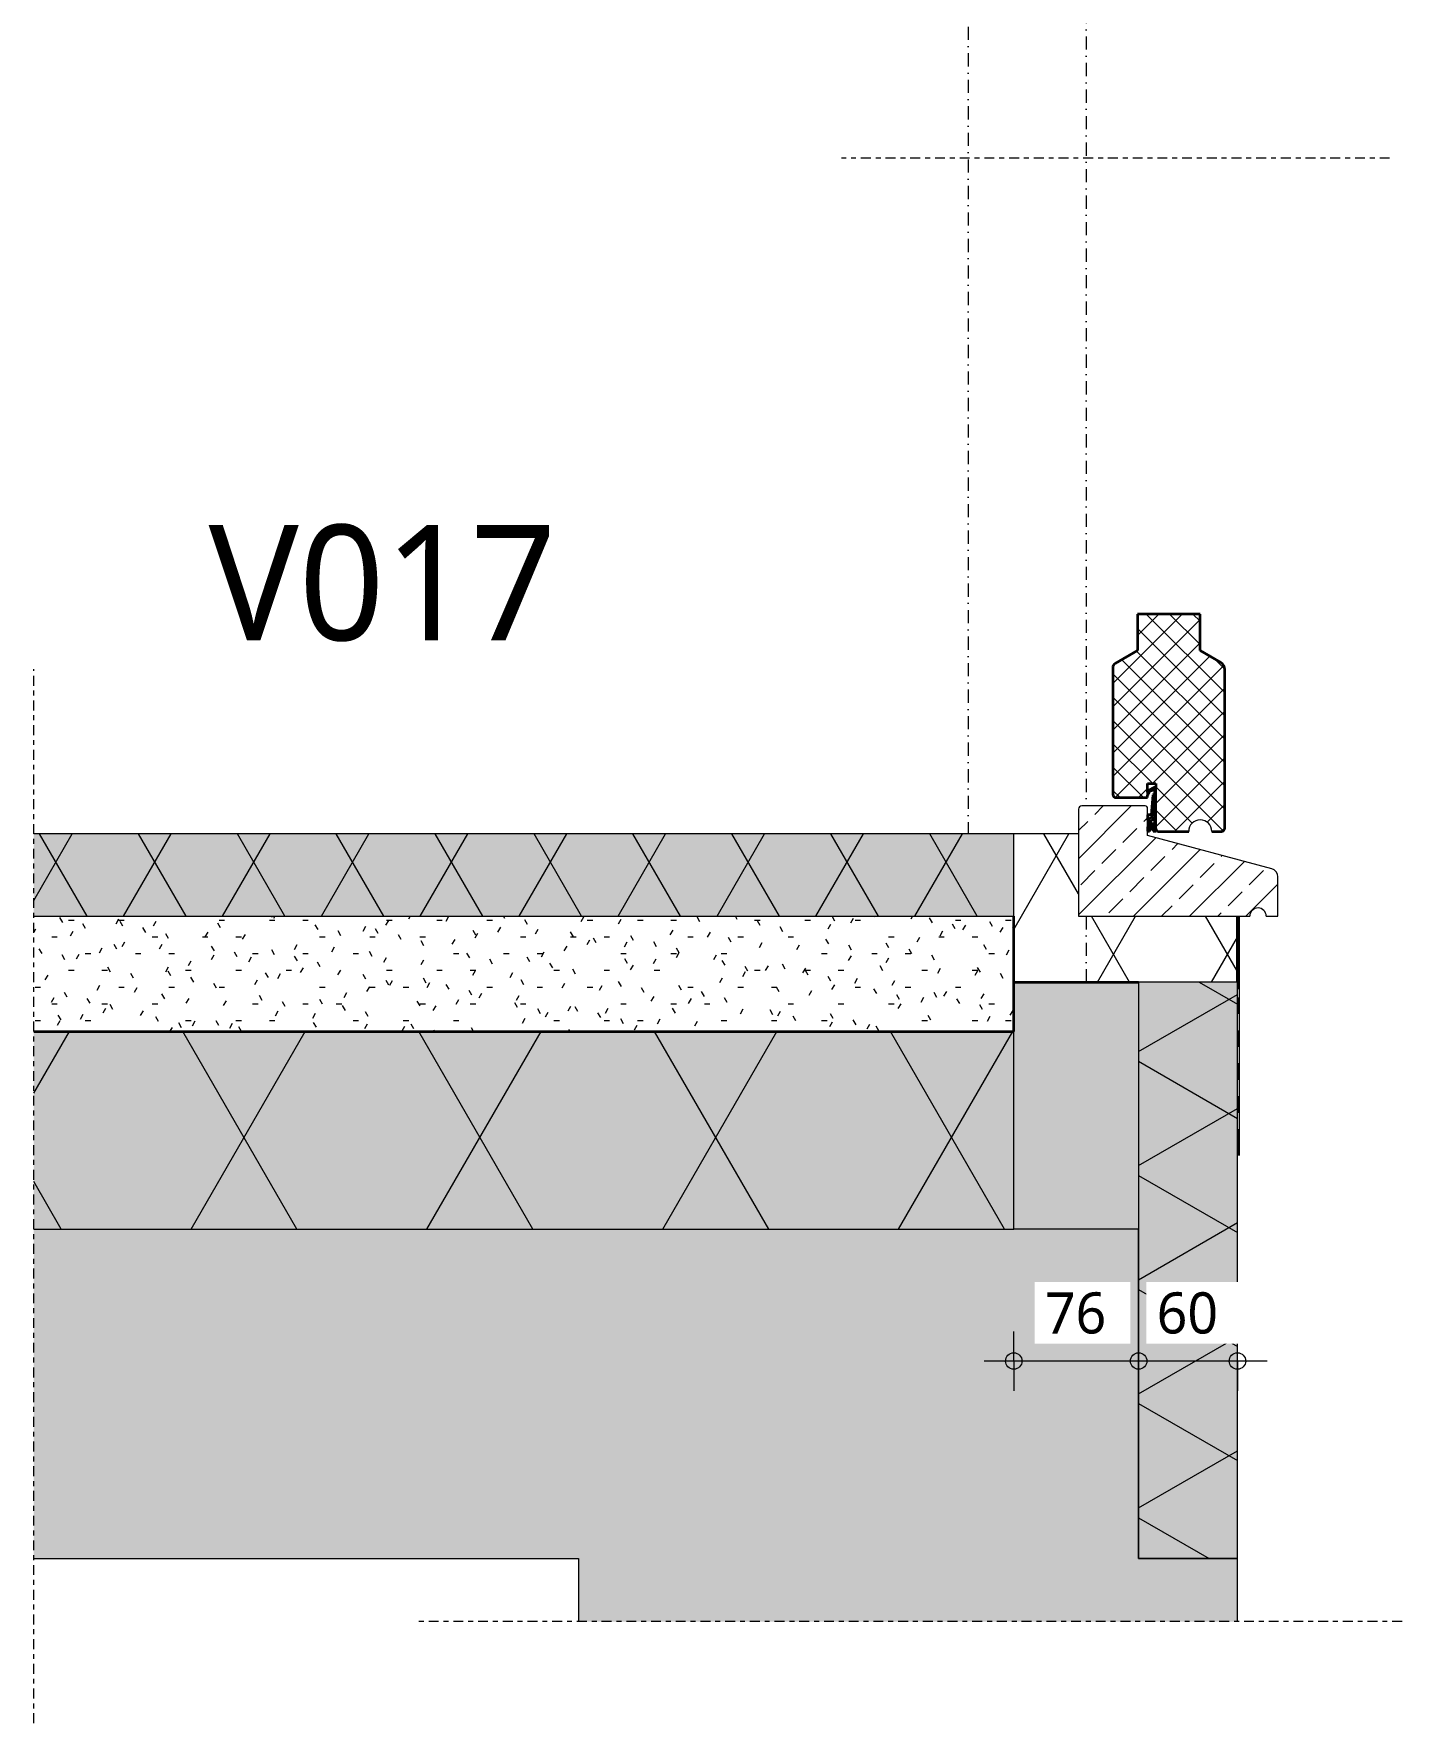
# Model space of a CAD drawing. Header units: millimetres. Extents: x 1789 to 13769, y 2055 to 27197.
# Drawn here: x 11815 to 12646, y 18613 to 19639 of the extents above; entities that cross this region are included whole.
import ezdxf

# ---------------------------------------------------------------- set-up
doc = ezdxf.new("R2010")
doc.units = ezdxf.units.MM
doc.linetypes.add('MV_center', pattern=[15, 6, -3, 3, -3])
doc.linetypes.add('MV_stramien', pattern=[16, 8, -4, 0, -4])
for name, color, linetype, lineweight in [('A-ANNO-DIMS', 211, 'Continuous', 13), ('A-ANNO-DIMS-10', 211, 'Continuous', 13), ('A-DETL', 90, 'Continuous', 13), ('A-DETL-GENF', 92, 'Continuous', 18), ('G-ANNO-TEXT', 231, 'Continuous', 13)]:
    doc.layers.add(name, color=color, linetype=linetype, lineweight=lineweight)
doc.styles.add('Segoe UI_2', font='segoeui.ttf', dxfattribs={"height": 25})
doc.styles.add('Segoe UI_3', font='segoeui.ttf', dxfattribs={"height": 70})
doc.dimstyles.new('2_5_mm_1', dxfattribs={"dimscale": 304.8, "dimtxt": 26.184099, "dimasz": 0.032808, "dimexe": 0.059055, "dimexo": 0.0625, "dimgap": 0.029528, "dimtad": 1, "dimdec": 0, "dimzin": 0, "dimdsep": 46, "dimtxsty": 'Segoe UI_2', "dimblk1": 'DOTBLANK', "dimblk2": 'DOTBLANK', "dimsah": 1, "dimcen": 0.09, "dimdle": 0.059055, "dimazin": 0, "dimtfac": 1, "dimtdec": 4, "dimtix": 1, "dimtmove": 0, "dimatfit": 3, "dimfxl": 0.059055, "dimfxlon": 1, "dimtvp": 1, "dimtfill": 1, "dimtolj": 1, "dimtzin": 0, "dimarcsym": 2})

# ---------------------------------------------------------------- blocks, each defined once
blk = doc.blocks.new('NLRS_00_DI_maskeer - Type 1-4234644-Details Restauratie 1-10')
at = {"layer": 'A-DETL-GENF', "linetype": 'MV_center'}
blk.add_line((232.8, 0), (-100, 0), dxfattribs=at)
blk = doc.blocks.new('42 isolatie - Type 1-3775029-Details Restauratie 1-10')
at = {"layer": 'A-DETL-GENF'}
blk.add_hatch(color=256, dxfattribs=at).paths.add_polyline_path([(0.3, -0.8), (0.3, -60.8), (350.3, -60.8), (350.3, -0.8), (200.3, -0.8)])
at = {"layer": 'A-DETL-GENF', "lineweight": 13}
h = blk.add_hatch(dxfattribs=at)
h.set_pattern_fill('FP_55', color=256, style=0, pattern_type=2)
h.set_pattern_definition([(300, (0, -60.8), (-51.962, -30), []), (240, (0, -60.8), (-51.962, 30), [])])
h.paths.add_polyline_path([(0.3, -0.8), (0.3, -60.8), (350.3, -60.8), (350.3, -0.8), (200.3, -0.8)])
at = {"layer": 'A-DETL-GENF'}
for p, q in [((200.3, -0.8), (0.3, -0.8)), ((0.3, -0.8), (0.3, -60.8)), ((350.3, -0.8), (200.3, -0.8)), ((350.3, -0.8), (200.3, -0.8)), ((350.3, -60.8), (350.3, -0.8)), ((350.3, -60.8), (350.3, -0.8)), ((0.3, -60.8), (350.3, -60.8)), ((0.3, -60.8), (350.3, -60.8))]:
    blk.add_line(p, q, dxfattribs=at)
blk = doc.blocks.new('42 isolatie - Type 1-3775100-Details Restauratie 1-10')
at = {"layer": 'A-DETL-GENF'}
blk.add_hatch(color=256, dxfattribs=at).paths.add_polyline_path([(595.3, -0.8), (0.3, -0.8), (0.3, -120.8), (595.3, -120.8)])
at = {"layer": 'A-DETL-GENF', "lineweight": 13}
h = blk.add_hatch(dxfattribs=at)
h.set_pattern_fill('FP_41', color=256, style=0, pattern_type=2)
h.set_pattern_definition([(300, (12.83, -244.8), (-107.387, -62), []), (240, (12.83, -244.8), (-107.387, 62), [])])
h.paths.add_polyline_path([(595.3, -0.8), (0.3, -0.8), (0.3, -120.8), (595.3, -120.8)])
at = {"layer": 'A-DETL-GENF'}
for p, q in [((595.3, -0.8), (0.3, -0.8)), ((0.3, -0.8), (0.3, -120.8)), ((595.3, -0.8), (0.3, -0.8)), ((0.3, -0.8), (0.3, -120.8)), ((0.3, -120.8), (595.3, -120.8))]:
    blk.add_line(p, q, dxfattribs=at)
blk = doc.blocks.new('42 isolatie - Type 1-3773477-Details Restauratie 1-10')
at = {"layer": 'A-DETL-GENF'}
blk.add_hatch(color=256, dxfattribs=at).paths.add_polyline_path([(595.3, -0.8), (0.3, -0.8), (0.3, -50.8), (595.3, -50.8)])
at = {"layer": 'A-DETL-GENF', "lineweight": 13}
h = blk.add_hatch(dxfattribs=at)
h.set_pattern_fill('FP_47', color=256, style=0, pattern_type=2)
h.set_pattern_definition([(300, (0, 0), (-45.0333, -26), []), (240, (0, 0), (-45.0333, 26), [])])
h.paths.add_polyline_path([(595.3, -0.8), (0.3, -0.8), (0.3, -50.8), (595.3, -50.8)])
at = {"layer": 'A-DETL-GENF'}
for p, q in [((595.3, -0.8), (0.3, -0.8)), ((0.3, -0.8), (0.3, -50.8)), ((595.3, -0.8), (0.3, -0.8)), ((0.3, -0.8), (0.3, -50.8)), ((0.3, -50.8), (595.3, -50.8)), ((0.3, -50.8), (595.3, -50.8))]:
    blk.add_line(p, q, dxfattribs=at)
blk = doc.blocks.new('NLRS_00_DI_maskeer - Type 1-4234665-Details Restauratie 1-10')
at = {"layer": 'A-DETL-GENF', "linetype": 'MV_center'}
blk.add_line((-100, 0), (540, 0), dxfattribs=at)
blk = doc.blocks.new('NLRS_00_DI_maskeer - Type 1-4234666-Details Restauratie 1-10')
at = {"layer": 'A-DETL-GENF', "linetype": 'MV_center'}
blk.add_line((500, 0), (-100, 0), dxfattribs=at)
blk = doc.blocks.new('DIMBLOCK144-Details Restauratie 1-10')
at = {"layer": 'A-ANNO-DIMS-10'}
for p, q in [((12486.1, 18833.1), (12486.1, 18851.1)), ((12546.1, 18833.1), (12546.1, 18851.1)), ((12564.1, 18833.1), (12486.1, 18833.1)), ((12486.1, 18833.1), (12486.1, 18815.1)), ((12546.1, 18833.1), (12546.1, 18815.1))]:
    blk.add_line(p, q, dxfattribs=at)
for centre in [(12486.1, 18833.1), (12546.1, 18833.1)]:
    blk.add_circle(centre, 5, dxfattribs=at)
at = {"layer": 'A-ANNO-DIMS-10', "color": 0, "insert": (12497.1, 18874.8), "char_height": 25, "width": 45.703, "attachment_point": 1, "line_spacing_factor": 1.142579, "style": 'Segoe UI_2', "bg_fill": 3, "box_fill_scale": 1.25, "bg_fill_color": 9, "bg_fill_true_color": 13158600, "bg_fill_transparency": 0}
blk.add_mtext('60', dxfattribs=at)
blk = doc.blocks.new('_DotBlank')
at = {"color": 0, "linetype": 'ByBlock', "lineweight": -2}
blk.add_line((-0.5, 0), (-1, 0), dxfattribs=at)
blk.add_circle((0, 0), 0.5, dxfattribs=at)
blk = doc.blocks.new('DIMBLOCK145-Details Restauratie 1-10')
at = {"layer": 'A-ANNO-DIMS-10'}
for p, q in [((12410.3, 18833.1), (12410.3, 18851.1)), ((12486.1, 18833.1), (12486.1, 18851.1)), ((12486.1, 18833.1), (12392.3, 18833.1)), ((12410.3, 18833.1), (12410.3, 18815.1)), ((12486.1, 18833.1), (12486.1, 18815.1))]:
    blk.add_line(p, q, dxfattribs=at)
for centre in [(12410.3, 18833.1), (12486.1, 18833.1)]:
    blk.add_circle(centre, 5, dxfattribs=at)
at = {"layer": 'A-ANNO-DIMS-10', "color": 0, "insert": (12429.2, 18874.8), "char_height": 25, "width": 45.703, "attachment_point": 1, "line_spacing_factor": 1.142579, "style": 'Segoe UI_2', "bg_fill": 3, "box_fill_scale": 1.25, "bg_fill_color": 9, "bg_fill_true_color": 13158600, "bg_fill_transparency": 0}
blk.add_mtext('76', dxfattribs=at)

msp = doc.modelspace()

# ---------------------------------------------------------------- hatches: boundary and pattern name
at = {"layer": 'A-DETL-GENF', "lineweight": 13}
h = msp.add_hatch(dxfattribs=at)
h.set_pattern_fill('FP_21', color=250, style=0, pattern_type=2)
h.set_pattern_definition([(45, (0, 0), (-7.071068, 7.071068), []), (135, (0, 0), (-7.071068, -7.071068), [])])
h.paths.add_polyline_path([(12530.5, 19154.7), (12537, 19154.8), (12537.4, 19155), (12537.9, 19155.3), (12538.2, 19155.7), (12538.4, 19156.2), (12538.4, 19156.7), (12538.4, 19253), (12538.3, 19254.3), (12537.8, 19255.5), (12537, 19256.5), (12536, 19257.3), (12523.4, 19264.5), (12523.4, 19286.7), (12485.4, 19286.7), (12485.4, 19264.5), (12471.3, 19256.2), (12470.8, 19255.6), (12470.5, 19254.8), (12470.4, 19254.1), (12470.5, 19176.7), (12470.7, 19176.2), (12471, 19175.8), (12471.4, 19175.5), (12471.9, 19175.3), (12472.4, 19175.2), (12491.6, 19175.2), (12491.6, 19183.7), (12496.6, 19183.7), (12496.6, 19155.9), (12497, 19155.2), (12497.3, 19154.9), (12498.1, 19154.7), (12516.5, 19154.7), (12516.7, 19156.6), (12517.4, 19158.2), (12518.5, 19159.7), (12520, 19160.8), (12521.7, 19161.5), (12523.5, 19161.7), (12525.3, 19161.5), (12527, 19160.8), (12528.4, 19159.7), (12529.5, 19158.2), (12530.2, 19156.6)])
at = {"layer": 'A-DETL-GENF'}
h = msp.add_hatch(color=7, dxfattribs=at)
h.paths.add_polyline_path([(12496.6, 19154.8), (12496.6, 19181.3), (12495.6, 19181.3), (12492.1, 19179.6), (12491.6, 19178.5), (12491.6, 19176.8), (12492.3, 19177.5), (12492.7, 19179.1), (12495.7, 19180.2), (12495.7, 19177.3), (12494.7, 19177), (12493.8, 19164.8), (12491.6, 19164.8), (12491.6, 19162.1), (12492, 19158.9), (12492.6, 19157.5), (12491.6, 19157.5), (12491.6, 19154.9), (12492.8, 19154.9), (12494, 19157.3), (12494.4, 19156.5), (12495, 19154.8)])
h.paths.add_polyline_path([(12492.4, 19155.2), (12492.4, 19156.1), (12493, 19156.6), (12493.4, 19157.4), (12492.6, 19159.2), (12492.2, 19162.2), (12492.3, 19163.1), (12493.2, 19162.2), (12492.7, 19159.4), (12492.9, 19159), (12493.2, 19158.7), (12493.7, 19158.6), (12495.7, 19158.6), (12495.7, 19155.6), (12495, 19156.6), (12494.6, 19157.8), (12493.7, 19157.8)])
h.paths.add_polyline_path([(12495.7, 19159.4), (12493.4, 19159.4), (12494, 19161.9), (12495.7, 19161.9)])
h.paths.add_polyline_path([(12495.7, 19162.7), (12494.2, 19162.7), (12495.3, 19175.7), (12495.5, 19176.5), (12495.7, 19175.7), (12495.7, 19167.2)])
at = {"layer": 'A-DETL-GENF', "lineweight": 13}
h = msp.add_hatch(dxfattribs=at)
h.set_pattern_fill('FP_56', color=253, style=0, pattern_type=2)
h.set_pattern_definition([(45, (0, 0), (-17.062487, 17.062487), []), (45, (17.062, 0), (-17.062487, 17.062487), [12.065, -6.032])])
h.paths.add_polyline_path([(12449.6, 19103.2), (12553.6, 19103.2), (12553.7, 19104.5), (12554.2, 19105.7), (12555, 19106.7), (12556.1, 19107.5), (12557.3, 19108), (12558.6, 19108.2), (12559.9, 19108), (12561.1, 19107.5), (12562.1, 19106.7), (12562.9, 19105.7), (12563.4, 19104.5), (12563.6, 19103.2), (12570.6, 19103.2), (12570.6, 19127.2), (12570.5, 19128.2), (12570.2, 19129.3), (12569.6, 19130.2), (12568.9, 19131), (12567.9, 19131.6), (12566.9, 19132), (12491.6, 19152.2), (12491.5, 19169.1), (12491.1, 19169.7), (12490.8, 19170), (12490.1, 19170.2), (12451, 19170.1), (12450.6, 19169.9), (12450.2, 19169.6), (12449.8, 19169.2), (12449.6, 19168.7), (12449.6, 19168.2), (12449.6, 19112.9)])
h = msp.add_hatch(dxfattribs=at)
h.set_pattern_fill('FP_8', color=251, style=0, pattern_type=2)
h.set_pattern_definition([(60, (0, 0), (-51.96152, 30), []), (120, (0, 0), (-51.96152, -30), [])])
h.paths.add_polyline_path([(12511.3, 19063.2), (12546.1, 19063.2), (12546.1, 19103.2), (12449.6, 19103.2), (12449.6, 19153.2), (12410.3, 19153.2), (12410.3, 19063.2), (12486.1, 19063.2)])
h = msp.add_hatch(dxfattribs=at)
h.set_pattern_fill('FP_7', color=253, style=0, pattern_type=2)
h.set_pattern_definition([(0, (0, 0), (40.64, 10.16), [3.353, -27.127, 3.353, -27.127, -162.56]), (0, (0, 0), (40.64, 10.16), [-60.96, 3.353, -57.607, 3.353, -27.127, -71.12]), (0, (0, 0), (40.64, 10.16), [-152.4, 3.353, -16.967, 3.353, -47.447]), (120, (15.24, 5.08), (-29.118818, 30.1152724), [3.353, -27.127, 3.353, -27.127, -162.56]), (120, (15.24, 5.08), (-29.118818, 30.1152724), [-60.96, 3.353, -57.607, 3.353, -27.127, -71.12]), (120, (15.24, 5.08), (-29.118818, 30.1152724), [-152.4, 3.353, -16.967, 3.353, -47.447]), (240, (20.32, 25.4), (-11.521182, -40.2752724), [3.353, -27.127, 3.353, -27.127, -162.56]), (240, (20.32, 25.4), (-11.521182, -40.2752724), [-60.96, 3.353, -57.607, 3.353, -27.127, -71.12]), (240, (20.32, 25.4), (-11.521182, -40.2752724), [-152.4, 3.353, -16.967, 3.353, -47.447])])
h.paths.add_polyline_path([(12410.3, 19033.2), (12410.3, 19103.2), (11815.3, 19103.2), (11815.3, 19033.2)])
at = {"layer": 'A-DETL-GENF'}
for points in [[(12410.3, 18913.2), (12486.1, 18913.2), (12486.1, 19063.2), (12410.3, 19063.2), (12410.3, 19033.2)], [(12256, 18674.9), (12546.1, 18674.9), (12546.1, 18713.2), (12486.1, 18713.2), (12486.1, 18913.2), (11815.3, 18913.2), (11815.3, 18713.2), (12146.1, 18713.2), (12146.1, 18674.9)]]:
    msp.add_hatch(color=9, dxfattribs=at).paths.add_polyline_path(points)

# ---------------------------------------------------------------- linework, layer by layer
at = {"layer": 'A-DETL', "linetype": 'MV_stramien', "lineweight": 18}
for p, q in [((12454.2, 20136.5), (12454.2, 19170.2)), ((12382.7, 19997.5), (12382.7, 19153.2)), ((12454.2, 19103.2), (12454.2, 19063.2))]:
    msp.add_line(p, q, dxfattribs=at)
at = {"layer": 'A-DETL', "lineweight": 35}
for p, q in [((12523.4, 19286.7), (12485.4, 19286.7)), ((12485.4, 19286.7), (12485.4, 19264.5)), ((12523.4, 19264.5), (12523.4, 19286.7)), ((12485.4, 19264.5), (12471.9, 19256.7)), ((12536, 19257.3), (12523.4, 19264.5)), ((12470.4, 19254.1), (12470.4, 19177.2)), ((12538.4, 19156.7), (12538.4, 19253)), ((12491.6, 19178.5), (12491.6, 19183.7)), ((12491.6, 19183.7), (12496.6, 19183.7)), ((12496.6, 19183.7), (12496.6, 19181.3)), ((12472.4, 19175.2), (12491.6, 19175.2)), ((12492.1, 19179.6), (12491.6, 19178.5)), ((12491.6, 19178.5), (12491.6, 19176.8)), ((12491.6, 19176.8), (12492.3, 19177.5)), ((12491.6, 19175.2), (12491.6, 19176.8)), ((12495.6, 19181.3), (12492.1, 19179.6)), ((12492.3, 19177.5), (12492.7, 19179.1)), ((12492.7, 19179.1), (12495.7, 19180.2)), ((12494.7, 19177), (12493.8, 19164.8)), ((12494.2, 19162.7), (12495.3, 19175.7)), ((12495.7, 19177.3), (12494.7, 19177)), ((12495.3, 19175.7), (12495.5, 19176.5)), ((12495.5, 19176.5), (12495.7, 19175.7)), ((12496.6, 19181.3), (12495.6, 19181.3)), ((12495.7, 19180.2), (12495.7, 19177.3)), ((12495.7, 19175.7), (12495.7, 19162.7)), ((12496.6, 19154.8), (12496.6, 19181.3)), ((12493.8, 19164.8), (12491.6, 19164.8)), ((12491.6, 19164.8), (12491.6, 19162.1)), ((12492.2, 19162.2), (12492.3, 19163.1)), ((12492.3, 19163.1), (12493.2, 19162.2)), ((12491.6, 19162.1), (12492, 19158.9)), ((12492.6, 19157.5), (12491.6, 19157.5)), ((12491.6, 19157.5), (12491.6, 19154.9)), ((12491.6, 19154.9), (12492.8, 19154.9)), ((12492, 19158.9), (12492.6, 19157.5)), ((12492.6, 19159.2), (12492.2, 19162.2)), ((12493.7, 19157.8), (12492.4, 19155.2)), ((12492.4, 19156.1), (12493, 19156.6)), ((12492.4, 19155.2), (12492.4, 19156.1)), ((12493.4, 19157.4), (12492.6, 19159.2)), ((12493.2, 19162.2), (12492.7, 19159.9)), ((12492.8, 19154.9), (12494, 19157.3)), ((12493, 19156.6), (12493.4, 19157.4)), ((12493.4, 19159.4), (12494, 19161.9)), ((12495.7, 19159.4), (12493.4, 19159.4)), ((12493.7, 19158.6), (12495.7, 19158.6)), ((12494.6, 19157.8), (12493.7, 19157.8)), ((12494, 19161.9), (12495.7, 19161.9)), ((12494, 19157.3), (12494.4, 19156.5)), ((12495.7, 19162.7), (12494.2, 19162.7)), ((12494.4, 19156.5), (12495, 19154.8)), ((12495, 19156.6), (12494.6, 19157.8)), ((12495.7, 19155.6), (12495, 19156.6)), ((12495, 19154.8), (12496.6, 19154.8)), ((12495.7, 19161.9), (12495.7, 19159.4)), ((12495.7, 19158.6), (12495.7, 19155.6)), ((12498.1, 19154.7), (12516.5, 19154.7)), ((12530.5, 19154.7), (12536.4, 19154.7)), ((12410.3, 19033.2), (12410.3, 19103.2)), ((12546.1, 19063.2), (12546.1, 19103.2)), ((12410.3, 19063.2), (12486.1, 19063.2)), ((11815.3, 19033.2), (12410.3, 19033.2))]:
    msp.add_line(p, q, dxfattribs=at)
at = {"layer": 'A-DETL', "lineweight": 18}
for p, q in [((12449.6, 19168.2), (12449.6, 19103.2)), ((12490.1, 19170.2), (12451.6, 19170.2)), ((12491.6, 19164.8), (12491.6, 19168.7)), ((12449.6, 19153.2), (12410.3, 19153.2)), ((12491.6, 19152.2), (12491.6, 19162.1)), ((12566.9, 19132), (12491.6, 19152.2)), ((12570.6, 19103.2), (12570.6, 19127.2)), ((12449.6, 19103.2), (12553.6, 19103.2)), ((12563.6, 19103.2), (12570.6, 19103.2)), ((12486.1, 19063.2), (12410.3, 19063.2)), ((12486.1, 18913.2), (12410.3, 18913.2)), ((12486.1, 18713.2), (12486.1, 18913.2)), ((11815.3, 18713.2), (12146.1, 18713.2)), ((12146.1, 18713.2), (12146.1, 18674.9)), ((12546.1, 18713.2), (12486.1, 18713.2)), ((12546.1, 18674.9), (12546.1, 18713.2))]:
    msp.add_line(p, q, dxfattribs=at)
at = {"layer": 'A-DETL'}
for p, q in [((12547.1, 19103.2), (12547.1, 18958)), ((12546.6, 19088.9), (12546.6, 19078.9)), ((12546.6, 19068.9), (12546.6, 19058.9)), ((12546.6, 19053.9), (12546.6, 19043.9)), ((12546.6, 19033.9), (12546.6, 19023.9)), ((12546.6, 19013.9), (12546.6, 19003.9)), ((12546.6, 18993.9), (12546.6, 18983.9)), ((12546.6, 18973.9), (12546.6, 18958))]:
    msp.add_line(p, q, dxfattribs=at)
at = {"layer": 'A-DETL', "lineweight": 35}
for centre, radius, start, end in [((12473.4, 19254.1), 3.01, 120.161, 179.9638), ((12533.4, 19252.9), 5.05, 0.1395, 59.3834), ((12472.4, 19177.2), 2, 180, 270), ((12493.6, 19159.6), 1, 166.7595, 273.2405), ((12498.1, 19156.2), 1.5, 180, 270), ((12536.4, 19156.7), 2, 270, 0)]:
    msp.add_arc(centre, radius, start, end, dxfattribs=at)
at = {"layer": 'A-DETL', "lineweight": 18}
for centre, radius, start, end in [((12451.6, 19168.2), 2, 90, 180), ((12490.1, 19168.7), 1.5, 0, 90), ((12523.5, 19154.7), 7, 0, 180), ((12565.6, 19127.2), 5, 0, 75.0003), ((12558.6, 19103.2), 5, 0, 180)]:
    msp.add_arc(centre, radius, start, end, dxfattribs=at)

# ---------------------------------------------------------------- block references
at = {"layer": 'A-DETL-GENF', "linetype": 'MV_center'}
for name, p in [('NLRS_00_DI_maskeer - Type 1-4234644-Details Restauratie 1-10', (12405.7, 19563.5)), ('NLRS_00_DI_maskeer - Type 1-4234666-Details Restauratie 1-10', (12146.1, 18674.9))]:
    msp.add_blockref(name, p, dxfattribs=at)
at = {"layer": 'A-DETL-GENF', "linetype": 'MV_center', "rotation": 90}
msp.add_blockref('NLRS_00_DI_maskeer - Type 1-4234665-Details Restauratie 1-10', (11815.3, 18713.2), dxfattribs=at)
at = {"layer": 'A-DETL-GENF'}
for name, p, rotation in [('42 isolatie - Type 1-3773477-Details Restauratie 1-10', (12410.6, 19102.4), 180), ('42 isolatie - Type 1-3775029-Details Restauratie 1-10', (12485.3, 18712.9), 90.00000000000072), ('42 isolatie - Type 1-3775100-Details Restauratie 1-10', (12410.6, 18912.4), 180)]:
    msp.add_blockref(name, p, dxfattribs=dict(at, rotation=rotation))

# ---------------------------------------------------------------- texts
at = {"layer": 'G-ANNO-TEXT', "color": 7, "insert": (11921.5, 19340.8), "char_height": 70, "width": 272.574, "attachment_point": 1, "style": 'Segoe UI_3'}
msp.add_mtext('V017', dxfattribs=at)

# ---------------------------------------------------------------- next in the draw order: dimensions: what is measured, and where the dimension line sits
at = {"layer": 'A-ANNO-DIMS'}
dim = msp.add_linear_dim(base=(12486.1, 18833.1), p1=(12546.1, 18815.1), p2=(12486.1, 18815.1), dimstyle='2_5_mm_1', override={"dimpost": '<>', "dimfxl": 60}, dxfattribs=at)
dim.commit()
dim.dimension.update_dxf_attribs({"geometry": 'DIMBLOCK144-Details Restauratie 1-10', "text_midpoint": (12516.1, 18855.1)})

# ---------------------------------------------------------------- next in the draw order: dimensions: what is measured, and where the dimension line sits
dim = msp.add_linear_dim(base=(12410.3, 18833.1), p1=(12486.1, 18815.1), p2=(12410.3, 18851.1), dimstyle='2_5_mm_1', override={"dimpost": '<>', "dimfxl": 83.906998}, dxfattribs=at)
dim.commit()
dim.dimension.update_dxf_attribs({"geometry": 'DIMBLOCK145-Details Restauratie 1-10', "text_midpoint": (12448.2, 18855.1)})

doc.saveas('drawing.dxf')
